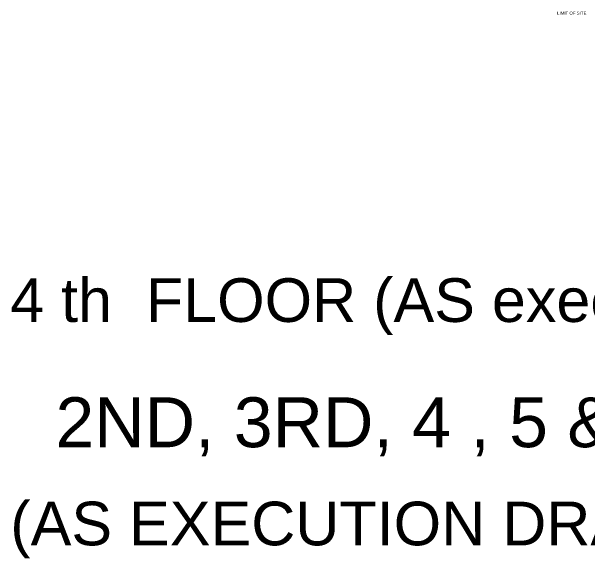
# Model space of a CAD drawing. Extents: x -1.8 to 45.6, y -22.6 to 61.5.
# Drawn here: x 4.1 to 27.16, y -22.57 to -0.66 of the extents above; entities that cross this region are included whole.
import ezdxf

# ---------------------------------------------------------------- set-up
doc = ezdxf.new("R2010")
doc.units = 0
doc.header["$MEASUREMENT"] = 0
for name, color, linetype in [('A-NOMENCLATURE', 3, 'CONTINUOUS'), ('AXIS_50$0$A-ANNO-TX-50', 3, 'CONTINUOUS'), ('S-2ND-3RD-4-5-6TH$0$A-STR 2-3-4-5-6', 2, 'CONTINUOUS')]:
    doc.layers.add(name, color=color, linetype=linetype)
doc.styles.add('A100-STEXT', font='arial.ttf', dxfattribs={"height": 0.25})
doc.styles.add('AXIS_50$0$A50-STEXT', font='arial.ttf', dxfattribs={"height": 0.125})
doc.styles.add('S-2ND-3RD-4-5-6TH$0$STYLE1', font='arial.ttf')

msp = doc.modelspace()

# ---------------------------------------------------------------- texts
at = {"layer": 'A-NOMENCLATURE', "color": 1, "style": 'A100-STEXT'}
msp.add_text('4 th  FLOOR (AS execution)', height=1.75, dxfattribs=at).set_placement((4.04734, -13.09882))
at = {"layer": 'A-NOMENCLATURE', "color": 2, "style": 'A100-STEXT'}
msp.add_text('(AS EXECUTION DRAWINGS)', height=1.75, dxfattribs=at).set_placement((4.05527, -22.04796))
at = {"layer": 'AXIS_50$0$A-ANNO-TX-50', "style": 'AXIS_50$0$A50-STEXT'}
msp.add_text('LIMIT OF SITE', height=0.125, rotation=360, dxfattribs=at).set_placement((25.94643, -0.78787))
at = {"layer": 'S-2ND-3RD-4-5-6TH$0$A-STR 2-3-4-5-6', "style": 'S-2ND-3RD-4-5-6TH$0$STYLE1'}
msp.add_text('2ND, 3RD, 4 , 5 & 6TH', height=2, dxfattribs=at).set_placement((5.8623, -18.11642))

doc.saveas('drawing.dxf')
